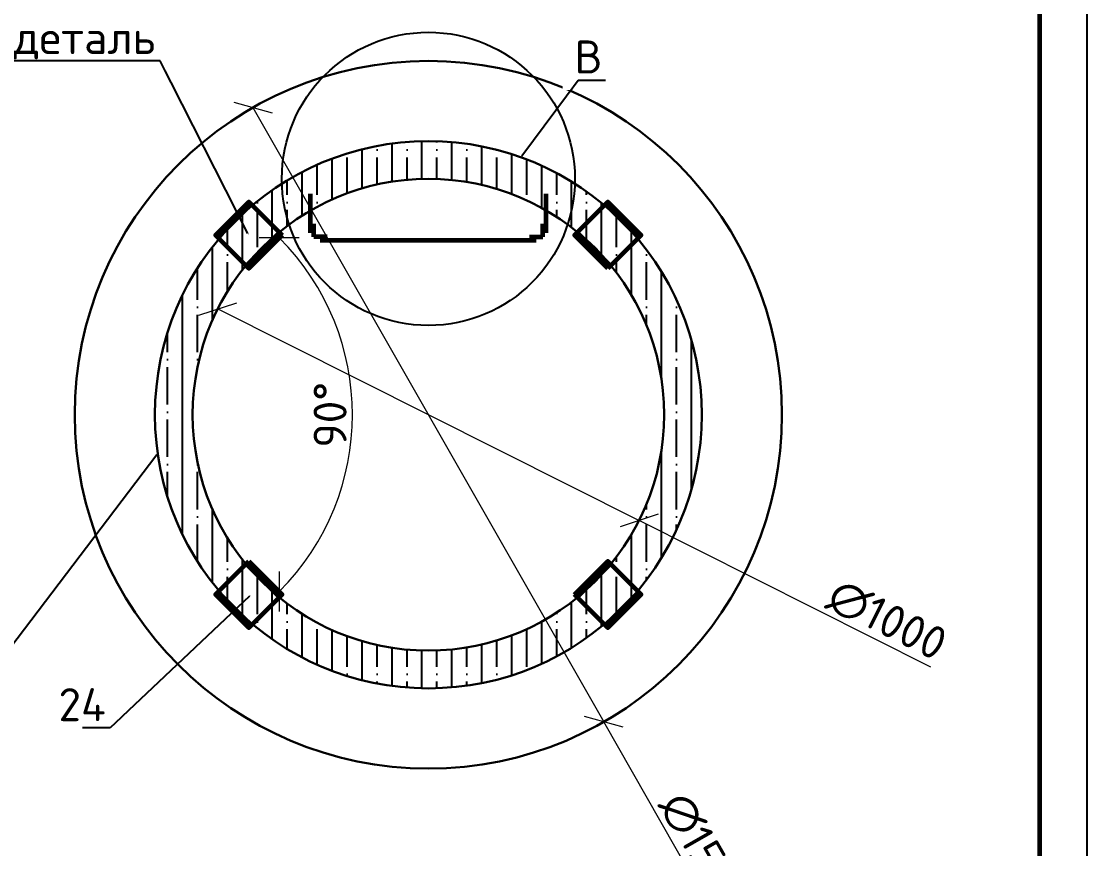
# Model space of a CAD drawing. Header units: millimetres. Extents: x 1601 to 15402, y -324 to 12625.
# Drawn here: x 10996.2 to 11109.2, y 385.2 to 472.9 of the extents above; entities that cross this region are included whole.
import ezdxf
from ezdxf import colors
from ezdxf.entities.mleader import LeaderData, LeaderLine
from ezdxf.math import Vec2, Vec3

# ---------------------------------------------------------------- set-up
doc = ezdxf.new("R2010")
doc.units = ezdxf.units.MM
for name, color, linetype, lineweight in [('Основной', 1, 'Continuous', 60), ('Размер 3.5', 250, 'Continuous', 35), ('Тонкие', 5, 'Continuous', 30)]:
    doc.layers.add(name, color=color, linetype=linetype, lineweight=lineweight)
doc.styles.add('-ISOCPEUR-', font='isocpeur.TTF')
doc.styles.add('GOST', font='GOST Common.ttf')
doc.dimstyles.new('М 1 к 20', dxfattribs={"dimtxt": 3.5, "dimasz": 3, "dimexe": 1.25, "dimexo": 0, "dimtad": 1, "dimdec": 0, "dimlfac": 20, "dimzin": 0, "dimdsep": 46, "dimtxsty": 'GOST', "dimblk": 'OBLIQUE', "dimcen": 5, "dimadec": 8, "dimazin": 0, "dimtfac": 1, "dimtdec": 0, "dimtmove": 0, "dimatfit": 3, "dimldrblk": 'NONE', "dimfxl": 1.25, "dimtolj": 1, "dimtzin": 0, "dimlwd": 20, "dimlwe": 20, "dimarcsym": 1})

# ---------------------------------------------------------------- blocks, each defined once
blk = doc.blocks.new('*U780')
for p, q in [((-2.5, 2.12), (2.5, 2.12)), ((-2.5, -2.12), (2.5, -2.12))]:
    blk.add_line(p, q)
blk.add_lwpolyline([(2.5, -2.5), (-2.5, -2.5), (-2.5, 2.5), (2.5, 2.5)], close=True)
blk = doc.blocks.new('*U781')
at = {"layer": 'Основной', "color": 0, "linetype": 'ByBlock', "lineweight": -2, "transparency": 16777216}
blk.add_blockref('*U780', (4425.86, 222.14), dxfattribs=at)
for p, rotation in [((4398.92, 195.2), 90), ((4452.8, 195.2), 270), ((4425.86, 168.26), 180)]:
    blk.add_blockref('*U780', p, dxfattribs=dict(at, rotation=rotation))
blk = doc.blocks.new('_Oblique')
at = {"color": 0, "linetype": 'ByBlock', "lineweight": -2}
blk.add_line((-0.5, -0.5), (0.5, 0.5), dxfattribs=at)
blk = doc.blocks.new('*D815')
at = {"color": 0, "lineweight": 20, "transparency": 16777216}
blk.add_arc((11004.84, 431.18), 26.51, 315, 45, dxfattribs=at)
at = {"layer": 'Defpoints', "color": 0, "transparency": 16777216}
for p in [(11023.89, 450.23), (11020.35, 446.69), (11030.45, 424.32), (11020.35, 415.67), (11023.89, 412.13)]:
    blk.add_point(p, dxfattribs=at)
at = {"color": 0, "lineweight": 20, "transparency": 16777216, "xscale": 3, "yscale": 3, "zscale": 3}
for p, rotation in [((11023.59, 449.93), 134.9999999999914), ((11023.59, 412.43), 224.9999999999901)]:
    blk.add_blockref('_Oblique', p, dxfattribs=dict(at, rotation=rotation))
at = {"color": 0, "transparency": 16777216, "insert": (11028.98, 431.18), "char_height": 3.5, "attachment_point": 5, "rotation": 90, "style": '-ISOCPEUR-'}
blk.add_mtext('\\A1;90°', dxfattribs=at)
blk = doc.blocks.new('_None')
blk = doc.blocks.new('*D816')
at = {"color": 0, "lineweight": 20, "transparency": 16777216}
for p in [(11017.06, 442.39), (11092.71, 404.44)]:
    blk.add_line(p, (11061.75, 419.97), dxfattribs=at)
at = {"layer": 'Defpoints', "color": 0, "transparency": 16777216}
for p in [(11017.06, 442.39), (11061.75, 419.97)]:
    blk.add_point(p, dxfattribs=at)
at = {"color": 0, "lineweight": 20, "transparency": 16777216, "xscale": 3, "yscale": 3, "zscale": 3}
for p, rotation in [((11017.06, 442.39), 333.3556033009269), ((11061.75, 419.97), 153.3556033009269)]:
    blk.add_blockref('_Oblique', p, dxfattribs=dict(at, rotation=rotation))
at = {"color": 0, "transparency": 16777216, "insert": (11088.05, 409.43), "char_height": 3.5, "attachment_point": 5, "rotation": 333.3556, "style": '-ISOCPEUR-'}
blk.add_mtext('\\A1;∅1000', dxfattribs=at)
blk = doc.blocks.new('*D817')
at = {"color": 0, "lineweight": 20, "transparency": 16777216}
for p in [(11020.8, 463.74), (11069.69, 378.19)]:
    blk.add_line(p, (11058.01, 398.62), dxfattribs=at)
at = {"layer": 'Defpoints', "color": 0, "transparency": 16777216}
for p in [(11020.8, 463.74), (11058.01, 398.62)]:
    blk.add_point(p, dxfattribs=at)
at = {"color": 0, "lineweight": 20, "transparency": 16777216, "xscale": 3, "yscale": 3, "zscale": 3}
for p, rotation in [((11020.8, 463.74), 299.7473686392565), ((11058.01, 398.62), 119.7473686392565)]:
    blk.add_blockref('_Oblique', p, dxfattribs=dict(at, rotation=rotation))
at = {"color": 0, "transparency": 16777216, "insert": (11068.58, 384.92), "char_height": 3.5, "attachment_point": 5, "rotation": 299.7474, "style": '-ISOCPEUR-'}
blk.add_mtext('\\A1;∅1500', dxfattribs=at)

msp = doc.modelspace()

# ---------------------------------------------------------------- hatches: boundary and pattern name
h = msp.add_hatch()
h.set_pattern_fill('ANSI35', color=256, scale=0.5, angle=45)
h.set_pattern_definition([(90, (8047.8734, -2836.4067), (-3.175, 0), []), (90, (8049.461, -2834.8192), (-3.175, 0), [3.96875, -0.79375, 0, -0.79375])])
h.paths.add_polyline_path([(11010.4032, 431.1804, 1), (11068.4032, 431.1804, 1)])
h.paths.add_polyline_path([(11064.4032, 431.1804, -1), (11014.4032, 431.1804, -1)], flags=16)

# ---------------------------------------------------------------- linework, layer by layer
msp.add_lwpolyline([(10515.2243, 738.2356), (11109.2243, 738.2356), (11109.2243, 318.2356), (10515.2243, 318.2356)], close=True)
at = {"const_width": 0.5}
msp.add_lwpolyline([(10535.2243, 733.2356), (11104.2243, 733.2356), (11104.2243, 323.2356), (10535.2243, 323.2356)], close=True, dxfattribs=at)
msp.add_circle((11039.4032, 456.1804), 15.5387)
at = {"layer": 'Основной'}
for p, q in [((11026.9032, 450.4494), (11026.9032, 454.5927)), ((11051.9032, 450.4494), (11051.9032, 454.5927)), ((11027.9434, 449.6921), (11050.8506, 449.6921))]:
    msp.add_line(p, q, dxfattribs=at)
at = {"layer": 'Основной', "color": 6, "lineweight": 60}
msp.add_line((11051.9032, 450.4494), (11051.9032, 454.5927), dxfattribs=at)
at = {"layer": 'Основной', "lineweight": 60}
for p, q in [((11027.2655, 450.0283), (11027.2655, 451.4022)), ((11051.5409, 450.0283), (11051.5409, 451.4022)), ((11028.665, 450.0283), (11027.2655, 450.0283)), ((11050.1413, 450.0283), (11051.5409, 450.0283))]:
    msp.add_line(p, q, dxfattribs=at)
at = {"layer": 'Тонкие', "lineweight": 30}
for radius in [37.5, 29, 25]:
    msp.add_circle((11039.4032, 431.1804), radius, dxfattribs=at)

# ---------------------------------------------------------------- block references
at = {"layer": 'Основной', "rotation": 45}
msp.add_blockref('*U781', (8047.8734, -2836.4067), dxfattribs=at)

# ---------------------------------------------------------------- dimensions: what is measured, and where the dimension line sits
dim = msp.add_diameter_dim_2p(p1=(11017.058, 442.3917), p2=(11061.7483, 419.9691), dimstyle='М 1 к 20', override={"dimtxsty": '-ISOCPEUR-'})
dim.commit()
dim.dimension.update_dxf_attribs({"geometry": '*D816', "text_midpoint": (11086.988, 407.3055), "dimtype": 163})

# ---------------------------------------------------------------- next in the draw order: leaders
at = {"layer": 'Размер 3.5'}
ml = msp.add_multileader_mtext('Standard', dxfattribs=at)
ml.set_content('Закладная деталь', color=256, style='-ISOCPEUR-')
ml.set_leader_properties()
ml.build(insert=Vec2(0, 0))
ml.multileader.update_dxf_attribs({"text_left_attachment_type": 6, "text_right_attachment_type": 6, "dogleg_length": 0.36, "arrow_head_size": 0.18})
ctx = ml.context
ctx.base_point, ctx.char_height, ctx.arrow_head_size, ctx.landing_gap_size, ctx.plane_origin = Vec3(10969.976, 468.7086), 3.5, 0.18, 0.09, Vec3(10951.3072, 452.3627)
ctx.left_attachment, ctx.right_attachment, ctx.text_align_type = 6, 6, 2
notes = []
notes.append((ctx, [(1, (1, 1, 0), (11010.941, 468.7086), (-1, 0), 0.36, [(0, [(11020.3539, 450.2296)], 0, [])])]))
ctx.mtext.insert, ctx.mtext.alignment, ctx.mtext.flow_direction = Vec3(11010.491, 472.9086), 3, 5
ctx.mtext.has_bg_fill, ctx.mtext.bg_color, ctx.mtext.bg_scale_factor, ctx.mtext.bg_transparency, ctx.mtext.use_window_bg_color = 1, -1027028792, 1.5, 0, 1
ml = msp.add_multileader_mtext('Standard', dxfattribs=at)
ml.set_content('Стеновое кольцо', color=256, style='-ISOCPEUR-')
ml.set_leader_properties()
ml.build(insert=Vec2(0, 0))
ml.multileader.update_dxf_attribs({"text_left_attachment_type": 6, "text_right_attachment_type": 6, "dogleg_length": 0.36, "arrow_head_size": 0.18})
ctx = ml.context
ctx.base_point, ctx.char_height, ctx.arrow_head_size, ctx.landing_gap_size, ctx.plane_origin = Vec3(10947.5015, 392.9701), 3.5, 0.18, 0.09, Vec3(11075.8432, 414.331)
ctx.left_attachment, ctx.right_attachment, ctx.text_align_type = 6, 6, 2
notes.append((ctx, [(1, (1, 1, 0), (10984.7915, 392.9701), (-1, 0), 0.36, [(0, [(11010.696, 427.0693)], 0, [])])]))
ctx.mtext.insert, ctx.mtext.alignment, ctx.mtext.flow_direction = Vec3(10984.3415, 397.1701), 3, 5
ctx.mtext.has_bg_fill, ctx.mtext.bg_color, ctx.mtext.bg_scale_factor, ctx.mtext.bg_transparency, ctx.mtext.use_window_bg_color = 1, -1027028792, 1.5, 0, 1
for ctx, leaders in notes:
    for number, flags, end, landing, length, lines in leaders:
        leader = LeaderData()
        leader.index, (leader.has_last_leader_line, leader.has_dogleg_vector, leader.attachment_direction) = number, flags
        leader.last_leader_point, leader.dogleg_vector, leader.dogleg_length = Vec3(end), Vec3(landing), length
        for number, points, colour, breaks in lines:
            line = LeaderLine()
            line.index, line.vertices, line.color, line.breaks = number, Vec3.list(points), colors.encode_raw_color(colour), breaks
            leader.lines.append(line)
        ctx.leaders.append(leader)

# ---------------------------------------------------------------- next in the draw order: dimensions: what is measured, and where the dimension line sits
dim = msp.add_diameter_dim_2p(p1=(11020.7965, 463.7387), p2=(11058.0098, 398.6221), dimstyle='М 1 к 20', override={"dimtxsty": '-ISOCPEUR-'})
dim.commit()
dim.dimension.update_dxf_attribs({"geometry": '*D817', "text_midpoint": (11066.5135, 383.742), "dimtype": 163})
dim = msp.add_angular_dim_2l(base=(11030.4499, 424.3183), line1=((11020.3539, 415.6667), (11023.8895, 412.1311)), line2=((11023.8895, 450.2296), (11020.3539, 446.6941)), text='90°', dimstyle='М 1 к 20', override={"dimtxsty": '-ISOCPEUR-'})
dim.commit()
dim.dimension.update_dxf_attribs({"geometry": '*D815', "text_midpoint": (11028.9783, 431.1804)})

# ---------------------------------------------------------------- next in the draw order: leaders
ml = msp.add_multileader_mtext('Standard', dxfattribs=at)
ml.set_content('В', color=256, style='-ISOCPEUR-')
ml.set_leader_properties()
ml.build(insert=Vec2(0, 0))
ml.multileader.update_dxf_attribs({"text_left_attachment_type": 6, "text_right_attachment_type": 6, "dogleg_length": 0.36, "arrow_head_size": 0.18})
ctx = ml.context
ctx.base_point, ctx.char_height, ctx.arrow_head_size, ctx.landing_gap_size, ctx.plane_origin = Vec3(11055.6445, 466.6504), 3.5, 0.18, 0.09, Vec3(11048.4197, 474.9405)
ctx.left_attachment, ctx.right_attachment, ctx.text_align_type = 6, 6, 2
notes = []
notes.append((ctx, [(0, (1, 1, 0), (11055.2845, 466.6504), (1, 0), 0.36, [(0, [(11049.2114, 458.4714)], 0, [])])]))
ctx.mtext.insert, ctx.mtext.width, ctx.mtext.alignment, ctx.mtext.flow_direction = Vec3(11057.8345, 470.8504), 2.433526, 3, 5
ctx.mtext.has_bg_fill, ctx.mtext.bg_color, ctx.mtext.bg_scale_factor, ctx.mtext.bg_transparency, ctx.mtext.use_window_bg_color = 1, -1027028792, 1.5, 0, 1
ml = msp.add_multileader_mtext('Standard', dxfattribs=at)
ml.set_content('24', color=256, style='-ISOCPEUR-')
ml.set_leader_properties()
ml.build(insert=Vec2(0, 0))
ml.multileader.update_dxf_attribs({"text_left_attachment_type": 6, "text_right_attachment_type": 6, "dogleg_length": 0.36, "arrow_head_size": 0.18})
ctx = ml.context
ctx.base_point, ctx.char_height, ctx.arrow_head_size, ctx.landing_gap_size, ctx.plane_origin = Vec3(11000.555, 398.0001), 3.5, 0.18, 0.09, Vec3(10997.4836, 406.2901)
ctx.left_attachment, ctx.right_attachment, ctx.text_align_type = 6, 6, 2
notes.append((ctx, [(1, (1, 1, 0), (11005.645, 398.0001), (-1, 0), 0.36, [(0, [(11020.5792, 412.0657)], 0, [])])]))
ctx.mtext.insert, ctx.mtext.width, ctx.mtext.alignment, ctx.mtext.flow_direction = Vec3(11005.195, 402.2001), 2.433526, 3, 5
ctx.mtext.has_bg_fill, ctx.mtext.bg_color, ctx.mtext.bg_scale_factor, ctx.mtext.bg_transparency, ctx.mtext.use_window_bg_color = 1, -1027028792, 1.5, 0, 1
for ctx, leaders in notes:
    for number, flags, end, landing, length, lines in leaders:
        leader = LeaderData()
        leader.index, (leader.has_last_leader_line, leader.has_dogleg_vector, leader.attachment_direction) = number, flags
        leader.last_leader_point, leader.dogleg_vector, leader.dogleg_length = Vec3(end), Vec3(landing), length
        for number, points, colour, breaks in lines:
            line = LeaderLine()
            line.index, line.vertices, line.color, line.breaks = number, Vec3.list(points), colors.encode_raw_color(colour), breaks
            leader.lines.append(line)
        ctx.leaders.append(leader)

doc.saveas('drawing.dxf')
